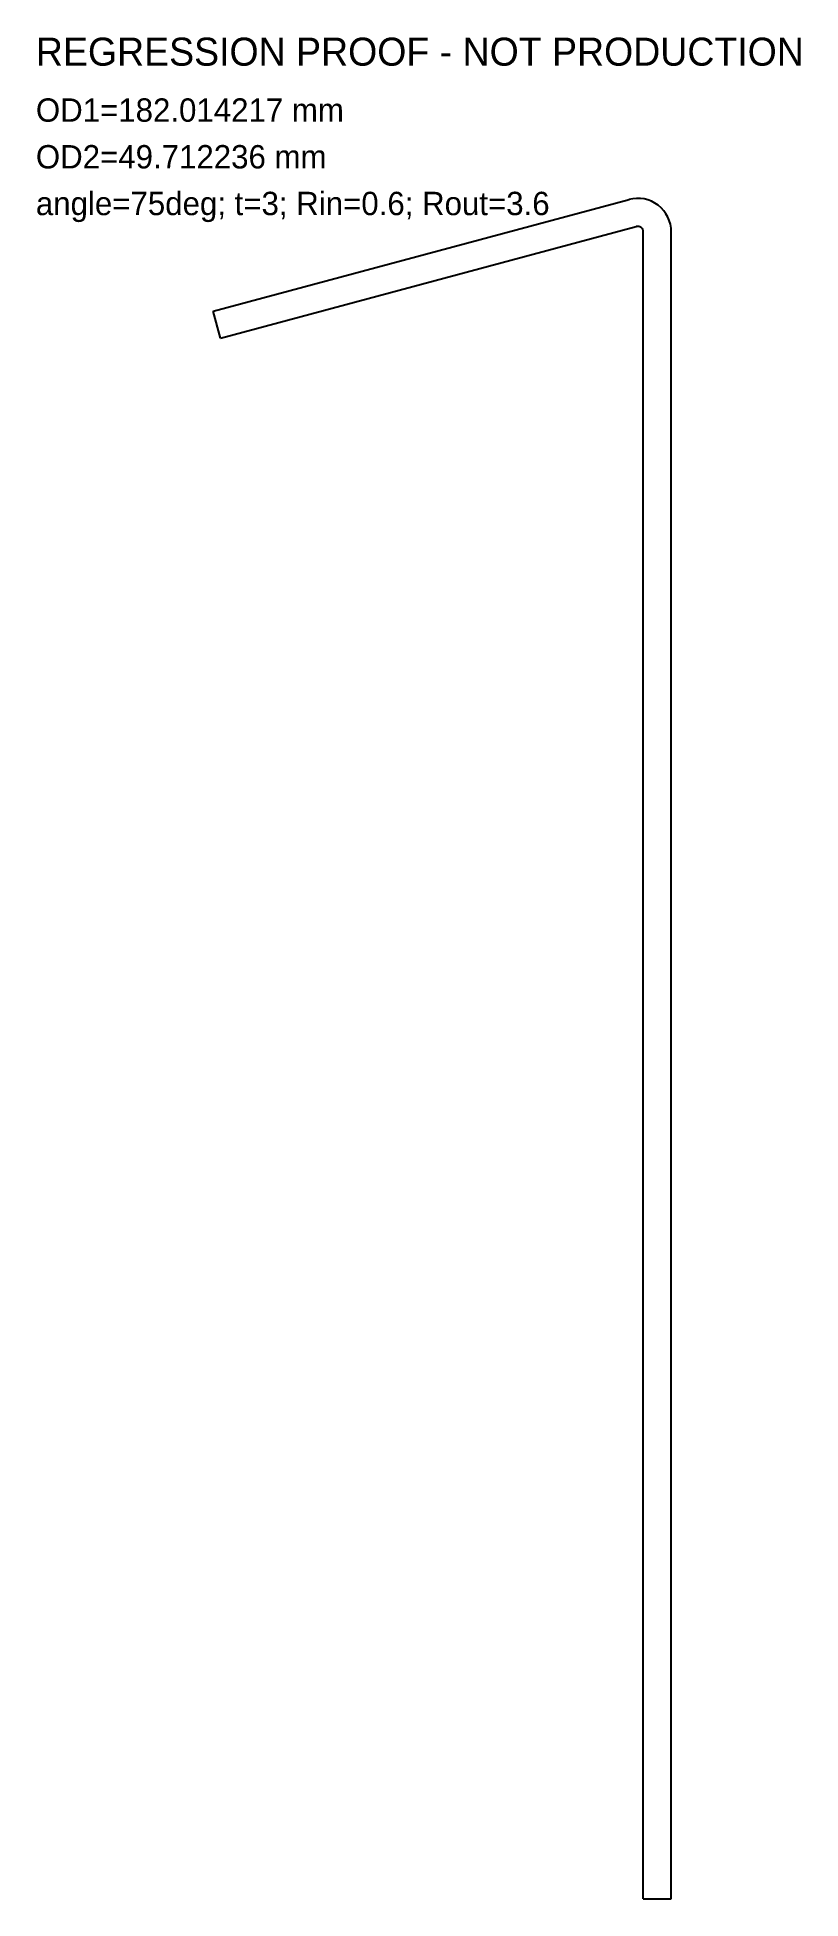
# Model space of a CAD drawing. Extents: x 10 to 92, y 19 to 218.
import ezdxf

# ---------------------------------------------------------------- set-up
doc = ezdxf.new("R2010")
doc.units = 0

msp = doc.modelspace()

# ---------------------------------------------------------------- linework, layer by layer
at = {"layer": 'GEOM'}
for p, q in [((28.98, 188.74), (73.52, 200.68)), ((29.76, 185.85), (74.3, 197.78)), ((75.05, 18.79), (75.05, 197.2)), ((78.05, 18.79), (78.05, 197.2)), ((29.76, 185.85), (28.98, 188.74)), ((75.05, 18.79), (78.05, 18.79))]:
    msp.add_line(p, q, dxfattribs=at)
for radius in [3.6, 0.6]:
    msp.add_arc((74.45, 197.2), radius, 0, 105, dxfattribs=at)

# ---------------------------------------------------------------- texts
at = {"layer": 'AI_META'}
for s, height, p in [('REGRESSION PROOF - NOT PRODUCTION', 3, (10, 215)), ('OD1=182.014217 mm', 2.5, (10, 209)), ('OD2=49.712236 mm', 2.5, (10, 204)), ('angle=75deg; t=3; Rin=0.6; Rout=3.6', 2.5, (10, 199))]:
    msp.add_text(s, height=height, dxfattribs=at).set_placement(p)

doc.saveas('drawing.dxf')
